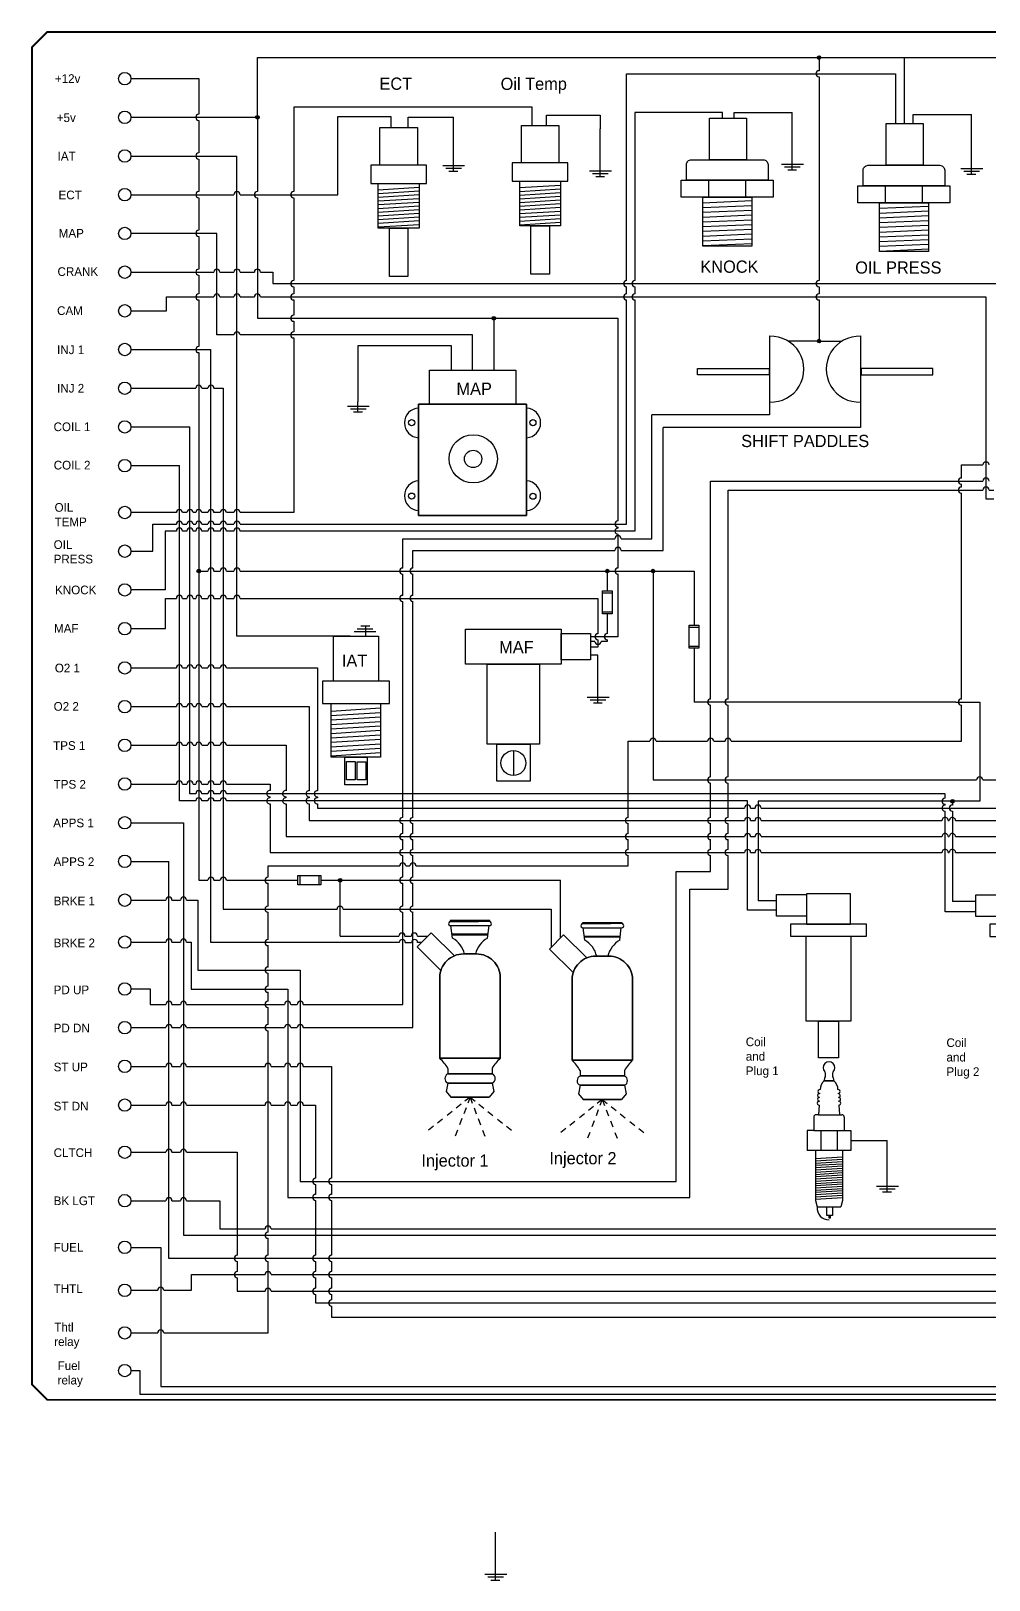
# Model space of a CAD drawing. Header units: inches. Extents: x 0 to 43.3, y -4.5 to 22.4.
# Drawn here: x 0.02 to 15.7, y -2.92 to 22.44 of the extents above; entities that cross this region are included whole.
import ezdxf
from ezdxf.enums import TextEntityAlignment as Align

# ---------------------------------------------------------------- set-up
doc = ezdxf.new("R2010")
doc.units = ezdxf.units.IN
doc.header["$MEASUREMENT"] = 0
for name, color, linetype in [('Analog', 50, 'Continuous'), ('Annotate', 50, 'Continuous'), ('Digital', 170, 'Continuous'), ('High Current', 150, 'Continuous'), ('Power 12v', 10, 'Continuous'), ('Power 5v', 20, 'Continuous'), ('SYMS', 7, 'Continuous'), ('TITLE', 7, 'Continuous'), ('WIRES', 7, 'Continuous')]:
    doc.layers.add(name, color=color, linetype=linetype)
doc.styles.add('WD', font='romans.shx')

# ---------------------------------------------------------------- blocks, each defined once
blk = doc.blocks.new('Coilonplub')
for p, q in [((0.083, 2.277), (-0.087, 2.277)), ((-0.077, 2.277), (0.092, 2.277)), ((-0.159, 1.878), (-0.167, 1.721)), ((0.164, 1.878), (0.172, 1.721)), ((-0.246, 1.684), (-0.246, 1.461)), ((-0.167, 1.721), (-0.209, 1.721)), ((-0.167, 1.721), (0.172, 1.721)), ((0.172, 1.721), (0.215, 1.721)), ((0.252, 1.684), (0.252, 1.461)), ((-0.246, 1.461), (-0.353, 1.461)), ((-0.353, 1.461), (-0.353, 1.136)), ((-0.246, 1.461), (0.252, 1.461)), ((-0.133, 1.461), (-0.133, 1.136)), ((0.139, 1.461), (0.139, 1.136)), ((0.252, 1.461), (0.358, 1.461)), ((0.358, 1.461), (0.358, 1.136)), ((0.358, 1.136), (-0.353, 1.136)), ((-0.221, 1.136), (-0.221, 0.317)), ((-0.221, 1.003), (0.226, 1.03)), ((0.226, 1.136), (0.226, 0.317)), ((-0.221, 0.966), (0.226, 0.994)), ((-0.221, 0.929), (0.226, 0.957)), ((-0.221, 0.893), (0.226, 0.92)), ((-0.221, 0.856), (0.226, 0.883)), ((-0.221, 0.819), (0.226, 0.846)), ((-0.221, 0.782), (0.226, 0.809)), ((-0.221, 0.745), (0.226, 0.773)), ((-0.221, 0.708), (0.226, 0.736)), ((-0.221, 0.672), (0.226, 0.699)), ((-0.221, 0.635), (0.226, 0.662)), ((-0.221, 0.598), (0.226, 0.625)), ((-0.221, 0.561), (0.226, 0.588)), ((-0.221, 0.524), (0.226, 0.552)), ((-0.221, 0.487), (0.226, 0.515)), ((-0.221, 0.451), (0.226, 0.478)), ((-0.221, 0.414), (0.226, 0.441)), ((-0.221, 0.377), (0.226, 0.404)), ((-0.221, 0.34), (0.226, 0.367)), ((-0.221, 0.317), (-0.191, 0.212)), ((0.226, 0.317), (0.196, 0.212)), ((-0.191, 0.212), (0.196, 0.212)), ((-0.034, 0.071), (-0.034, 0.212)), ((0.059, 0.071), (-0.034, 0.071)), ((-0.001, 0.071), (-0.001, 0.034)), ((-0.001, 0.034), (0.025, 0.034)), ((0.025, 0.034), (0.025, 0.071)), ((0.059, 0.212), (0.059, 0.071))]:
    blk.add_line(p, q)
for points in [[(-0.855, 4.973), (-0.855, 5.328), (-0.365, 5.328), (-0.365, 4.973)], [(-0.365, 4.844), (0.356, 4.844), (0.356, 5.339), (-0.365, 5.339)], [(-0.626, 4.645), (0.616, 4.645), (0.616, 4.844), (-0.626, 4.844)], [(0.359, 4.645), (0.359, 3.254), (-0.369, 3.254), (-0.369, 4.645)], [(0.161, 3.254), (0.161, 2.655), (-0.171, 2.655), (-0.171, 3.254)]]:
    blk.add_lwpolyline(points, close=True)
for centre, radius, start, end in [((0.003, 2.491), 0.0968, 315.4572, 224.5431), ((0.003, 2.491), 0.0968, 315.4576, 224.5424), ((0.034, 2.275), 0.111, 151.2071, 179.0937), ((-0.156, 2.373), 0.103, 334.1316, 28.9835), ((0.162, 2.373), 0.103, 151.0165, 205.8684), ((-0.028, 2.275), 0.111, 0.9063, 28.7929), ((-0.151, 2.037), 0.0319, 84.665, 268.5875), ((-0.147, 2.101), 0.0319, 84.665, 268.5875), ((0.054, 2.129), 0.198, 131.5526, 178.85), ((-0.048, 2.129), 0.198, 1.15, 48.4474), ((0.152, 2.101), 0.0319, 271.4125, 95.335), ((0.156, 2.037), 0.0319, 271.4125, 95.335), ((-0.158, 1.91), 0.0319, 84.665, 268.5875), ((-0.154, 1.974), 0.0319, 84.665, 268.5875), ((0.16, 1.974), 0.0319, 271.4125, 95.335), ((0.164, 1.91), 0.0319, 271.4125, 95.335), ((-0.209, 1.684), 0.0368, 90, 180), ((0.215, 1.684), 0.0368, 0, 90), ((0, 0.192), 0.192, 173.9546, 271.0666)]:
    blk.add_arc(centre, radius, start, end)
blk = doc.blocks.new('injector')
for p, q in [((1.365, 0.004), (0.718, 0.004)), ((0.407, -0.195), (0.177, -0.428)), ((0.789, -0.571), (0.407, -0.195)), ((0.723, -0.011), (1.183, -0.011)), ((0.756, -0.282), (0.73, -0.079)), ((0.73, -0.079), (1.353, -0.079)), ((0.747, -0.215), (1.336, -0.215)), ((0.749, -0.228), (1.334, -0.228)), ((1.36, -0.011), (0.9, -0.011)), ((1.328, -0.282), (1.353, -0.079)), ((0.177, -0.428), (0.566, -0.811)), ((0.679, -2.416), (0.679, -2.505)), ((0.679, -2.416), (0.679, -2.505)), ((0.679, -2.416), (0.679, -2.505)), ((0.679, -2.416), (0.679, -2.505)), ((0.679, -2.505), (1.404, -2.505)), ((1.404, -2.505), (0.679, -2.505)), ((1.404, -2.416), (1.404, -2.505)), ((1.404, -2.416), (1.404, -2.505)), ((1.404, -2.416), (1.404, -2.505)), ((1.404, -2.416), (1.404, -2.505)), ((0.679, -2.658), (0.653, -2.797)), ((0.679, -2.658), (0.653, -2.797)), ((0.679, -2.658), (0.653, -2.797)), ((0.679, -2.658), (0.653, -2.797)), ((0.679, -2.658), (1.404, -2.658)), ((1.404, -2.658), (0.679, -2.658)), ((1.404, -2.658), (1.43, -2.797)), ((1.404, -2.658), (1.43, -2.797)), ((1.404, -2.658), (1.43, -2.797)), ((1.404, -2.658), (1.43, -2.797)), ((0.653, -2.797), (0.727, -2.889)), ((0.653, -2.797), (0.727, -2.889)), ((0.653, -2.797), (0.727, -2.889)), ((0.653, -2.797), (0.727, -2.889)), ((1.356, -2.889), (0.727, -2.889)), ((0.727, -2.889), (1.356, -2.889)), ((0.727, -2.889), (1.356, -2.889)), ((1.356, -2.889), (0.727, -2.889)), ((0.727, -2.889), (1.356, -2.889)), ((1.356, -2.889), (0.727, -2.889)), ((1.356, -2.889), (0.727, -2.889)), ((0.727, -2.889), (1.356, -2.889)), ((0.898, -3.003), (0.816, -3.068)), ((1.042, -2.889), (0.959, -2.954)), ((1.042, -2.889), (0.959, -2.954)), ((1.042, -2.889), (1.004, -2.987)), ((1.042, -2.889), (1.004, -2.987)), ((1.042, -2.889), (1.124, -2.954)), ((1.042, -2.889), (1.124, -2.954)), ((1.042, -2.889), (1.079, -2.987)), ((1.042, -2.889), (1.079, -2.987)), ((1.185, -3.003), (1.267, -3.068)), ((1.43, -2.797), (1.356, -2.889)), ((1.43, -2.797), (1.356, -2.889)), ((1.43, -2.797), (1.356, -2.889)), ((1.43, -2.797), (1.356, -2.889)), ((0.59, -3.248), (0.508, -3.314)), ((0.748, -3.123), (0.666, -3.188)), ((0.908, -3.239), (0.871, -3.338)), ((0.976, -3.06), (0.939, -3.158)), ((1.107, -3.06), (1.144, -3.158)), ((1.175, -3.239), (1.213, -3.338)), ((1.335, -3.123), (1.417, -3.188)), ((1.493, -3.248), (1.575, -3.314)), ((0.445, -3.364), (0.362, -3.43)), ((0.836, -3.428), (0.799, -3.526)), ((1.247, -3.428), (1.284, -3.526)), ((1.638, -3.364), (1.721, -3.43))]:
    blk.add_line(p, q)
for points in [[(0.935, -0.542), (1.148, -0.542, -0.414214), (1.536, -0.93), (1.536, -2.249), (0.547, -2.249), (0.547, -0.93, -0.414214)], [(1.148, -0.542), (0.935, -0.542, 0.414214), (0.547, -0.93), (0.547, -2.249), (1.536, -2.249), (1.536, -0.93, 0.414214)], [(1.148, -0.542), (0.935, -0.542, 0.414214), (0.547, -0.93), (0.547, -2.249), (1.536, -2.249), (1.536, -0.93, 0.414214)], [(0.935, -0.542), (1.148, -0.542, -0.414214), (1.536, -0.93), (1.536, -2.249), (0.547, -2.249), (0.547, -0.93, -0.414214)], [(1.148, -0.542), (0.935, -0.542, 0.414214), (0.547, -0.93), (0.547, -2.249), (1.536, -2.249), (1.536, -0.93, 0.414214)], [(0.935, -0.542), (1.148, -0.542, -0.414214), (1.536, -0.93), (1.536, -2.249), (0.547, -2.249), (0.547, -0.93, -0.414214)], [(0.935, -0.542), (1.148, -0.542, -0.414214), (1.536, -0.93), (1.536, -2.249), (0.547, -2.249), (0.547, -0.93, -0.414214)], [(1.148, -0.542), (0.935, -0.542, 0.414214), (0.547, -0.93), (0.547, -2.249), (1.536, -2.249), (1.536, -0.93, 0.414214)]]:
    blk.add_lwpolyline(points, format="xyb", close=True)
for centre, radius, start, end in [((0.714, -0.011), 0.0154, 358.5346, 73.3031), ((1.369, -0.011), 0.0154, 106.6969, 181.4654), ((0.724, -0.045), 0.034, 91.0808, 280.1394), ((1.359, -0.045), 0.034, 259.8606, 88.9192), ((0.554, -0.635), 0.406, 12.9876, 60.2319), ((0.554, -0.635), 0.406, 12.9876, 60.2319), ((1.529, -0.635), 0.406, 119.7681, 167.0124), ((1.529, -0.635), 0.406, 119.7681, 167.0124), ((-0.029, -2.842), 0.827, 31.0325, 45.7966), ((-0.029, -2.842), 0.827, 31.0325, 45.7966), ((-0.029, -2.842), 0.827, 31.0325, 45.7966), ((-0.029, -2.842), 0.827, 31.0325, 45.7966), ((2.112, -2.842), 0.827, 134.2034, 148.9675), ((2.112, -2.842), 0.827, 134.2034, 148.9675), ((2.112, -2.842), 0.827, 134.2034, 148.9675), ((2.112, -2.842), 0.827, 134.2034, 148.9675), ((0.712, -2.582), 0.0828, 112.7981, 246.5598), ((0.712, -2.582), 0.0828, 112.7981, 246.5598), ((0.712, -2.582), 0.0828, 112.7981, 246.5598), ((0.712, -2.582), 0.0828, 112.7981, 246.5598), ((1.372, -2.582), 0.0828, 293.4402, 67.2019), ((1.372, -2.582), 0.0828, 293.4402, 67.2019), ((1.372, -2.582), 0.0828, 293.4402, 67.2019), ((1.372, -2.582), 0.0828, 293.4402, 67.2019)]:
    blk.add_arc(centre, radius, start, end)
blk = doc.blocks.new('paddles')
for p, q in [((1.181, 0.638), (1.181, -0.451)), ((2.673, 0.638), (2.673, -0.451))]:
    blk.add_line(p, q)
for points in [[(0, 0.102), (1.174, 0.102), (1.174, 0), (0, 0)], [(3.854, 0.102), (2.679, 0.102), (2.679, 0), (3.854, 0)]]:
    blk.add_lwpolyline(points, close=True)
for centre, start, end in [((1.205, 0.093), 267.4327, 92.5673), ((2.649, 0.093), 87.4327, 272.5673)]:
    blk.add_arc(centre, 0.539, start, end)
blk = doc.blocks.new('temp')
for p, q in [((-0.182, 1.377), (0.486, 1.419)), ((-0.182, 1.316), (0.486, 1.359)), ((-0.182, 1.256), (0.486, 1.298)), ((-0.182, 1.195), (0.486, 1.237)), ((-0.182, 1.134), (0.486, 1.176)), ((-0.182, 1.073), (0.486, 1.115)), ((-0.182, 1.012), (0.486, 1.055)), ((-0.182, 0.952), (0.486, 0.994)), ((-0.182, 0.891), (0.486, 0.933)), ((-0.182, 0.83), (0.486, 0.872)), ((-0.182, 0.769), (0.486, 0.811))]:
    blk.add_line(p, q)
for points in [[(-0.155, 2.395), (0.459, 2.395), (0.459, 1.782), (-0.155, 1.782)], [(-0.304, 1.48), (0.608, 1.48), (0.608, 1.782), (-0.304, 1.782)], [(-0.182, 1.48), (0.486, 1.48), (0.486, 0.75), (-0.182, 0.75)], [(0, 0.75), (0.304, 0.75), (0.304, -0.04), (0, -0.04)]]:
    blk.add_lwpolyline(points, close=True)
blk = doc.blocks.new('IAT')
for p, q in [((-0.22, 1.207), (0.586, 1.258)), ((-0.22, 1.134), (0.586, 1.185)), ((-0.22, 1.061), (0.586, 1.112)), ((-0.22, 0.988), (0.586, 1.038)), ((-0.22, 0.914), (0.586, 0.965)), ((-0.22, 0.841), (0.586, 0.892)), ((-0.22, 0.768), (0.586, 0.819)), ((-0.22, 0.695), (0.586, 0.745)), ((-0.22, 0.621), (0.586, 0.672)), ((-0.22, 0.548), (0.586, 0.599)), ((-0.22, 0.475), (0.586, 0.526))]:
    blk.add_line(p, q)
for points in [[(-0.186, 2.434), (0.553, 2.434), (0.553, 1.695), (-0.186, 1.695)], [(-0.366, 1.331), (0.733, 1.331), (0.733, 1.695), (-0.366, 1.695)], [(-0.22, 1.331), (0.586, 1.331), (0.586, 0.452), (-0.22, 0.452)], [(0, 0.452), (0.366, 0.452), (0.366, 0), (0, 0)], [(0.029, 0.379), (0.171, 0.379), (0.171, 0.08), (0.029, 0.08)], [(0.203, 0.378), (0.345, 0.378), (0.345, 0.079), (0.203, 0.079)]]:
    blk.add_lwpolyline(points, close=True)
blk = doc.blocks.new('MAF')
blk.add_line((0.274, 0.501), (0.274, 0.093))
for points in [[(-0.509, 2.489), (1.057, 2.489), (1.057, 1.914), (-0.509, 1.914)], [(1.057, 2.416), (1.536, 2.416), (1.536, 1.987), (1.057, 1.987)], [(-0.155, 1.914), (0.703, 1.914), (0.703, 0.608), (-0.155, 0.608)], [(0, 0.608), (0.548, 0.608), (0.548, 0), (0, 0)]]:
    blk.add_lwpolyline(points, close=True)
blk.add_circle((0.274, 0.297), 0.204)
blk = doc.blocks.new('MAP')
for points in [[(0.147, 2.433), (1.562, 2.433), (1.562, 1.875), (0.147, 1.875)], [(-0.029, 1.875), (1.738, 1.875), (1.738, 0.055), (-0.029, 0.055)], [(1.738, 1.875), (-0.029, 1.875), (-0.029, 0.055), (1.738, 0.055)]]:
    blk.add_lwpolyline(points, close=True)
for centre, radius in [((-0.143, 1.574), 0.0497), ((1.843, 1.574), 0.0497), ((0.866, 0.983), 0.395), ((0.864, 0.981), 0.142), ((-0.143, 0.373), 0.0497), ((1.843, 0.369), 0.0497)]:
    blk.add_circle(centre, radius)
for centre, start, end in [((-0.016, 1.571), 93.1476, 266.8524), ((1.725, 1.571), 273.1476, 86.8524), ((-0.016, 0.378), 93.1476, 266.8524), ((1.725, 0.378), 273.1476, 86.8524)]:
    blk.add_arc(centre, 0.244, start, end)
blk = doc.blocks.new('One wire brake-knock-temp')
for p, q in [((0.094, 1.077), (0.095, 0.799)), ((0.7, 1.077), (0.7, 0.799)), ((0, 0.708), (0.8, 0.743)), ((0, 0.63), (0.8, 0.665)), ((0, 0.552), (0.8, 0.587)), ((0, 0.474), (0.8, 0.509)), ((0, 0.397), (0.8, 0.431)), ((0, 0.319), (0.8, 0.353)), ((0, 0.241), (0.8, 0.275)), ((0, 0.163), (0.8, 0.198)), ((0, 0.085), (0.8, 0.12)), ((0, 0.007), (0.8, 0.042))]:
    blk.add_line(p, q)
for points in [[(0.108, 2.095), (0.713, 2.095), (0.713, 1.411), (0.108, 1.411)], [(-0.353, 1.077), (1.153, 1.077), (1.153, 0.799), (-0.353, 0.799)], [(0, 0.799), (0.8, 0.799), (0.8, 0), (0, 0)]]:
    blk.add_lwpolyline(points, close=True)
blk.add_lwpolyline([(-0.189, 1.411), (0.989, 1.411, -0.414214), (1.067, 1.333), (1.067, 1.077), (-0.267, 1.077), (-0.267, 1.333, -0.414214)], format="xyb", close=True)
blk = doc.blocks.new('Node')
at = {"layer": 'WIRES'}
blk.add_circle((0, 0.322), 0.322, dxfattribs=at)
blk = doc.blocks.new('Ground')
at = {"layer": 'WIRES'}
for p, q in [((0, -0.164), (0, 0)), ((-0.173, -0.07), (0.185, -0.07)), ((-0.124, -0.112), (0.133, -0.112)), ((-0.073, -0.164), (0.073, -0.164))]:
    blk.add_line(p, q, dxfattribs=at)
blk = doc.blocks.new('WDDOT')
for radius in [0.03, 0.0187, 0.00929]:
    blk.add_circle((0, 0), radius)
blk = doc.blocks.new('HFU0')
for p, q in [((-0.188, -0.078), (-0.188, 0.078)), ((-0.188, 0.078), (0.188, 0.078)), ((-0.156, 0.078), (-0.156, -0.078)), ((0.156, 0.078), (0.156, -0.078)), ((0.188, 0.078), (0.188, -0.078)), ((0.188, -0.078), (-0.188, -0.078))]:
    blk.add_line(p, q)
at = {"style": 'WD', "width": 0.7}
for tag, p in [('INST', (0, 0.257)), ('LOC', (0, 0.172)), ('DESC1', (0.007, -0.2)), ('DESC2', (0.007, -0.294)), ('DESC3', (0.007, -0.379))]:
    blk.add_attdef(tag, text='', height=0.0625, dxfattribs=at).set_placement(p, align=Align.CENTER)
at = {"style": 'WD', "flags": 1}
for tag, p in [('X4TERM01', (-0.188, 0)), ('X1TERM02', (0.188, 0))]:
    blk.add_attdef(tag, p, '', height=0.01, dxfattribs=at)
at = {"style": 'WD', "width": 0.7}
blk.add_attdef('RATING1', text='', height=0.0938, dxfattribs=at).set_placement((0, 0), align=Align.MIDDLE_CENTER)
at = {"linetype": 'Continuous', "style": 'WD', "flags": 9}
for tag, p in [('ASSYCODE', (0.156, 0.118)), ('MFG', (0.156, 0.083)), ('CAT', (0.156, 0.102))]:
    blk.add_attdef(tag, text='', height=0.01, dxfattribs=at).set_placement(p, align=Align.CENTER)
at = {"linetype": 'Continuous', "style": 'WD', "flags": 8}
blk.add_attdef('TERM01', text='', height=0.0625, dxfattribs=at).set_placement((-0.25, -0.016), align=Align.TOP_RIGHT)
blk.add_attdef('TERM02', text='', height=0.0625, dxfattribs=at).set_placement((0.25, -0.016), align=Align.TOP_LEFT)
blk = doc.blocks.new('VFU0')
for p, q in [((-0.078, -0.188), (-0.078, 0.188)), ((-0.078, 0.188), (0.078, 0.188)), ((-0.078, 0.156), (0.078, 0.156)), ((0.078, 0.188), (0.078, -0.188)), ((-0.078, -0.156), (0.078, -0.156)), ((0.078, -0.188), (-0.078, -0.188))]:
    blk.add_line(p, q)
at = {"linetype": 'Continuous', "style": 'WD'}
for tag, height, flags, p in [('TERM01', 0.0625, 8, (-0.055, 0.207)), ('ASSYCODE', 0.01, 9, (-0.078, -0.105)), ('MFG', 0.01, 9, (-0.08, -0.088)), ('CAT', 0.01, 9, (-0.08, -0.073))]:
    blk.add_attdef(tag, text='', height=height, dxfattribs=dict(at, flags=flags)).set_placement(p, align=Align.RIGHT)
at = {"style": 'WD', "width": 0.7}
blk.add_attdef('RATING1', text='', height=0.0938, rotation=90, dxfattribs=at).set_placement((0, 0), align=Align.MIDDLE_CENTER)
at = {"color": 7, "style": 'WD', "flags": 1}
for tag, p in [('X2TERM01', (0, 0.188)), ('X8TERM02', (0, -0.188))]:
    blk.add_attdef(tag, p, '', height=0.01, dxfattribs=at)
at = {"style": 'WD', "width": 0.7}
for tag, p in [('INST', (0.185, 0.163)), ('LOC', (0.185, 0.078)), ('DESC1', (0.18, -0.103)), ('DESC2', (0.18, -0.197)), ('DESC3', (0.18, -0.281))]:
    blk.add_attdef(tag, p, '', height=0.0625, dxfattribs=at)
at = {"linetype": 'Continuous', "style": 'WD', "flags": 8}
blk.add_attdef('TERM02', text='', height=0.0625, dxfattribs=at).set_placement((-0.041, -0.213), align=Align.TOP_RIGHT)
at = {"style": 'WD', "flags": 9}
blk.add_attdef('FAMILY', text='', height=0.01, dxfattribs=at).set_placement((-0.08, -0.036), align=Align.RIGHT)

msp = doc.modelspace()

# ---------------------------------------------------------------- linework, layer by layer
at = {"layer": 'Analog'}
for p, q in [((9.769, 18.356), (9.769, 21.742)), ((9.769, 21.742), (14.172, 21.742)), ((14.172, 21.742), (14.172, 20.926)), ((8.224, 21.197), (4.319, 21.197)), ((4.319, 21.197), (4.319, 19.812)), ((8.224, 20.896), (8.224, 21.197)), ((11.339, 21.108), (9.906, 21.108)), ((9.906, 21.108), (9.906, 18.356)), ((11.339, 21.017), (11.339, 21.108)), ((5.041, 19.762), (5.041, 21.041)), ((5.041, 21.041), (5.907, 21.041)), ((5.907, 21.041), (5.907, 20.86)), ((1.653, 20.395), (3.389, 20.395)), ((3.389, 12.535), (3.389, 20.395)), ((1.653, 19.762), (3.339, 19.762)), ((3.439, 19.762), (5.041, 19.762)), ((4.319, 19.712), (4.319, 18.356)), ((3.059, 19.129), (1.653, 19.129)), ((3.059, 17.467), (3.059, 19.129)), ((4.319, 18.256), (4.319, 18.138)), ((4.319, 18.038), (4.319, 17.789)), ((9.769, 18.138), (9.769, 18.256)), ((9.769, 14.365), (9.769, 18.038)), ((9.906, 18.256), (9.906, 18.138)), ((9.906, 18.038), (9.906, 14.254)), ((4.319, 17.689), (4.319, 17.517)), ((3.339, 17.467), (3.059, 17.467)), ((7.247, 17.467), (3.439, 17.467)), ((4.319, 17.417), (4.319, 14.558)), ((7.247, 16.887), (7.247, 17.467)), ((11.145, 11.505), (11.145, 15.073)), ((11.145, 15.073), (15.603, 15.073)), ((11.431, 11.505), (11.431, 14.925)), ((11.431, 14.925), (15.603, 14.925)), ((15.703, 14.925), (15.783, 14.925)), ((2.397, 14.558), (1.653, 14.558)), ((2.569, 14.558), (2.497, 14.558)), ((2.714, 14.558), (2.669, 14.558)), ((2.912, 14.558), (2.814, 14.558)), ((3.115, 14.558), (3.012, 14.558)), ((3.339, 14.558), (3.215, 14.558)), ((4.319, 14.558), (3.439, 14.558)), ((2.013, 13.924), (2.013, 14.365)), ((2.013, 14.365), (2.397, 14.365)), ((2.397, 14.254), (2.215, 14.254)), ((2.215, 14.254), (2.215, 13.292)), ((2.497, 14.365), (2.569, 14.365)), ((2.569, 14.254), (2.497, 14.254)), ((2.669, 14.365), (2.714, 14.365)), ((2.714, 14.254), (2.669, 14.254)), ((2.814, 14.365), (2.912, 14.365)), ((2.912, 14.254), (2.814, 14.254)), ((3.012, 14.365), (3.115, 14.365)), ((3.115, 14.254), (3.012, 14.254)), ((3.215, 14.365), (3.339, 14.365)), ((3.339, 14.254), (3.215, 14.254)), ((3.439, 14.365), (9.769, 14.365)), ((9.906, 14.254), (3.439, 14.254)), ((1.653, 13.924), (2.013, 13.924)), ((2.215, 13.292), (1.653, 13.292)), ((2.216, 12.657), (2.216, 13.151)), ((2.216, 13.151), (2.397, 13.151)), ((2.497, 13.151), (2.569, 13.151)), ((2.669, 13.151), (2.714, 13.151)), ((2.814, 13.151), (2.912, 13.151)), ((3.012, 13.151), (3.115, 13.151)), ((3.215, 13.151), (3.339, 13.151)), ((3.439, 13.151), (9.3, 13.151)), ((9.3, 13.151), (9.3, 12.574)), ((1.653, 12.657), (2.216, 12.657)), ((9.3, 12.474), (9.3, 12.353)), ((9.3, 12.353), (9.177, 12.353)), ((1.653, 12.014), (2.397, 12.014)), ((2.497, 12.014), (2.569, 12.014)), ((2.669, 12.014), (2.714, 12.014)), ((2.814, 12.014), (2.912, 12.014)), ((3.012, 12.014), (3.115, 12.014)), ((3.215, 12.014), (4.705, 12.014)), ((4.705, 12.014), (4.705, 10.004)), ((1.653, 11.38), (2.397, 11.38)), ((2.497, 11.38), (2.569, 11.38)), ((2.669, 11.38), (2.714, 11.38)), ((2.814, 11.38), (2.912, 11.38)), ((3.012, 11.38), (3.115, 11.38)), ((3.215, 11.38), (4.57, 11.38)), ((4.57, 11.38), (4.57, 10.004)), ((11.145, 10.229), (11.145, 11.405)), ((11.431, 10.229), (11.431, 11.405)), ((1.653, 10.747), (2.397, 10.747)), ((2.497, 10.747), (2.569, 10.747)), ((2.669, 10.747), (2.714, 10.747)), ((2.814, 10.747), (2.912, 10.747)), ((3.012, 10.747), (3.115, 10.747)), ((3.215, 10.747), (4.193, 10.747)), ((4.193, 10.747), (4.193, 10.004)), ((1.653, 10.113), (2.397, 10.113)), ((2.497, 10.113), (2.569, 10.113)), ((2.669, 10.113), (2.714, 10.113)), ((2.814, 10.113), (2.912, 10.113)), ((3.012, 10.113), (3.115, 10.113)), ((3.215, 10.113), (3.931, 10.113)), ((3.926, 9.904), (3.926, 9.888)), ((3.931, 10.113), (3.931, 10.005)), ((4.187, 9.904), (4.187, 9.888)), ((4.57, 9.904), (4.57, 9.888)), ((4.705, 9.904), (4.705, 9.888)), ((11.145, 9.566), (11.145, 10.129)), ((11.431, 9.566), (11.431, 10.129)), ((3.931, 9.787), (3.931, 8.992)), ((4.193, 9.788), (4.193, 9.253)), ((4.57, 9.788), (4.57, 9.516)), ((4.705, 9.788), (4.705, 9.719)), ((4.705, 9.719), (11.699, 9.719)), ((11.799, 9.719), (11.872, 9.719)), ((11.972, 9.719), (19.045, 9.719)), ((1.653, 9.479), (2.513, 9.479)), ((2.513, 9.479), (2.513, 9.292)), ((4.57, 9.516), (11.699, 9.516)), ((11.145, 9.303), (11.145, 9.466)), ((11.431, 9.303), (11.431, 9.466)), ((11.799, 9.516), (11.872, 9.516)), ((11.972, 9.516), (14.933, 9.516)), ((15.153, 9.516), (18.264, 9.516)), ((2.513, 9.292), (2.513, 2.725)), ((4.193, 9.253), (11.699, 9.253)), ((11.145, 9.042), (11.145, 9.203)), ((11.431, 9.042), (11.431, 9.203)), ((11.799, 9.253), (11.872, 9.253)), ((11.972, 9.253), (14.933, 9.252)), ((15.153, 9.253), (16.011, 9.253)), ((3.931, 8.992), (11.699, 8.992)), ((11.145, 8.68), (11.145, 8.942)), ((11.431, 8.39), (11.431, 8.942)), ((11.799, 8.992), (11.872, 8.992)), ((11.972, 8.992), (14.933, 8.993)), ((15.033, 8.993), (15.053, 8.993)), ((15.153, 8.993), (16.264, 8.992)), ((1.653, 8.846), (2.274, 8.846)), ((2.274, 2.347), (2.274, 8.846)), ((10.582, 3.607), (10.582, 8.68)), ((10.582, 8.68), (11.145, 8.68)), ((10.803, 3.344), (10.803, 8.39)), ((10.803, 8.39), (11.431, 8.39)), ((1.653, 8.212), (2.224, 8.212)), ((2.324, 8.212), (2.463, 8.212)), ((2.563, 8.212), (2.746, 8.212)), ((2.746, 8.212), (2.746, 7.629)), ((2.746, 7.629), (2.746, 7.067)), ((1.653, 7.525), (2.224, 7.525)), ((2.324, 7.525), (2.463, 7.525)), ((2.563, 7.525), (2.636, 7.525)), ((2.636, 7.525), (2.636, 7.275)), ((2.636, 7.275), (2.636, 6.753)), ((2.746, 7.067), (4.424, 7.067)), ((4.424, 7.067), (4.424, 3.607)), ((2.636, 6.753), (4.219, 6.753)), ((4.219, 6.753), (4.219, 3.344)), ((4.424, 3.607), (10.582, 3.607)), ((4.219, 3.344), (10.803, 3.344)), ((2.513, 2.725), (24.767, 2.725)), ((25.136, 2.347), (2.274, 2.347))]:
    msp.add_line(p, q, dxfattribs=at)
for centre, radius, start, end in [((3.389, 19.762), 0.05, 0, 180), ((4.319, 19.762), 0.05, 90, 270), ((4.319, 18.306), 0.05, 90, 270), ((9.769, 18.306), 0.05, 90, 270), ((9.906, 18.306), 0.05, 90, 270), ((4.319, 18.088), 0.05, 90, 270), ((9.769, 18.088), 0.05, 90, 270), ((9.906, 18.088), 0.05, 90, 270), ((4.319, 17.739), 0.05, 90, 270), ((3.389, 17.467), 0.05, 0, 180), ((4.319, 17.467), 0.05, 90, 270), ((15.653, 15.073), 0.05, 0, 180), ((15.653, 14.925), 0.05, 0, 180), ((2.447, 14.558), 0.05, 0, 180), ((2.619, 14.558), 0.05, 0, 180), ((2.764, 14.558), 0.05, 0, 180), ((2.962, 14.558), 0.05, 0, 180), ((3.165, 14.558), 0.05, 0, 180), ((3.389, 14.558), 0.05, 0, 180), ((2.447, 14.365), 0.05, 0, 180), ((2.447, 14.254), 0.05, 0, 180), ((2.619, 14.365), 0.05, 0, 180), ((2.619, 14.254), 0.05, 0, 180), ((2.764, 14.365), 0.05, 0, 180), ((2.764, 14.254), 0.05, 0, 180), ((2.962, 14.365), 0.05, 0, 180), ((2.962, 14.254), 0.05, 0, 180), ((3.165, 14.365), 0.05, 0, 180), ((3.165, 14.254), 0.05, 0, 180), ((3.389, 14.365), 0.05, 0, 180), ((3.389, 14.254), 0.05, 0, 180), ((2.447, 13.151), 0.05, 0, 180), ((2.619, 13.151), 0.05, 0, 180), ((2.764, 13.151), 0.05, 0, 180), ((2.962, 13.151), 0.05, 0, 180), ((3.165, 13.151), 0.05, 0, 180), ((3.389, 13.151), 0.05, 0, 180), ((9.301, 12.524), 0.05, 91.1475, 268.828), ((2.447, 12.014), 0.05, 0, 180), ((2.619, 12.014), 0.05, 0, 180), ((2.764, 12.014), 0.05, 0, 180), ((2.962, 12.014), 0.05, 0, 180), ((3.165, 12.014), 0.05, 0, 180), ((2.447, 11.38), 0.05, 0, 180), ((2.619, 11.38), 0.05, 0, 180), ((2.764, 11.38), 0.05, 0, 180), ((2.962, 11.38), 0.05, 0, 180), ((3.165, 11.38), 0.05, 0, 180), ((11.145, 11.455), 0.05, 90, 270), ((11.431, 11.455), 0.05, 90, 270), ((2.447, 10.747), 0.05, 0, 180), ((2.619, 10.747), 0.05, 0, 180), ((2.764, 10.747), 0.05, 0, 180), ((2.962, 10.747), 0.05, 0, 180), ((3.165, 10.747), 0.05, 0, 180), ((2.447, 10.113), 0.05, 0, 180), ((2.619, 10.113), 0.05, 0, 180), ((2.764, 10.113), 0.05, 0, 180), ((2.962, 10.113), 0.05, 0, 180), ((3.165, 10.113), 0.05, 0, 180), ((11.145, 10.179), 0.05, 90, 270), ((11.431, 10.179), 0.05, 90, 270), ((3.926, 9.955), 0.0504, 83.6265, 270.4868), ((4.186, 9.955), 0.0505, 82.3501, 270.448), ((4.569, 9.954), 0.05, 89.056, 270.944), ((4.704, 9.954), 0.05, 89.0278, 270.9722), ((3.926, 9.838), 0.0503, 89.9501, 275.9457), ((4.187, 9.838), 0.0503, 89.9554, 277.2614), ((4.57, 9.838), 0.0501, 89.6735, 270.3265), ((4.704, 9.838), 0.05, 89.0961, 270.9039), ((11.749, 9.719), 0.05, 0, 180), ((11.922, 9.719), 0.05, 0, 180), ((11.145, 9.516), 0.05, 90, 270), ((11.431, 9.516), 0.05, 90, 270), ((11.749, 9.516), 0.05, 0, 180), ((11.922, 9.516), 0.05, 0, 180), ((15.103, 9.516), 0.05, 359.4576, 180.5424), ((11.145, 9.253), 0.05, 90, 270), ((11.431, 9.253), 0.05, 90, 270), ((11.749, 9.253), 0.05, 0, 180), ((11.922, 9.253), 0.05, 0, 180), ((15.103, 9.253), 0.05, 359.4576, 180.5424), ((11.145, 8.992), 0.05, 90, 270), ((11.431, 8.992), 0.05, 90, 270), ((11.749, 8.992), 0.05, 0, 180), ((11.922, 8.992), 0.05, 0, 180), ((14.983, 8.994), 0.0498, 358.6203, 181.3797), ((15.103, 8.993), 0.05, 359.4576, 180.5424), ((2.274, 8.212), 0.05, 0, 180), ((2.513, 8.212), 0.05, 0, 180), ((2.274, 7.525), 0.05, 0, 180), ((2.513, 7.525), 0.05, 0, 180)]:
    msp.add_arc(centre, radius, start, end, dxfattribs=at)
at = {"layer": 'Digital'}
for p, q in [((1.653, 18.494), (3.009, 18.494)), ((3.109, 18.494), (3.339, 18.494)), ((3.439, 18.494), (3.673, 18.494)), ((3.773, 18.494), (3.975, 18.494)), ((3.975, 18.494), (3.975, 18.306)), ((3.975, 18.306), (15.833, 18.306)), ((2.236, 17.861), (2.236, 18.088)), ((2.236, 18.088), (3.009, 18.088)), ((3.109, 18.088), (3.339, 18.088)), ((3.439, 18.088), (3.673, 18.088)), ((3.773, 18.088), (15.653, 18.088)), ((15.653, 18.088), (15.653, 14.785)), ((1.653, 17.861), (2.236, 17.861)), ((12.108, 16.36), (12.108, 16.158)), ((13.601, 16.36), (13.601, 15.953)), ((10.181, 14.129), (10.181, 16.16)), ((12.108, 16.158), (10.181, 16.16)), ((10.368, 13.938), (10.368, 15.953)), ((13.601, 15.953), (10.368, 15.953)), ((15.252, 15.123), (15.252, 15.339)), ((15.252, 15.339), (15.603, 15.339)), ((15.252, 14.975), (15.252, 15.023)), ((15.252, 11.505), (15.252, 14.875)), ((15.653, 14.785), (15.783, 14.785)), ((6.103, 13.649), (6.103, 14.129)), ((6.103, 14.129), (9.577, 14.129)), ((9.677, 14.129), (10.181, 14.129)), ((6.269, 13.649), (6.269, 13.938)), ((6.269, 13.938), (9.577, 13.938)), ((9.677, 13.938), (10.368, 13.938)), ((6.103, 13.201), (6.103, 13.549)), ((6.269, 13.201), (6.269, 13.549)), ((6.103, 9.566), (6.103, 13.101)), ((6.269, 9.566), (6.269, 13.101)), ((15.252, 10.814), (15.252, 11.405)), ((9.795, 9.566), (9.795, 10.814)), ((10.251, 10.814), (11.095, 10.814)), ((11.195, 10.814), (11.381, 10.814)), ((11.481, 10.814), (15.252, 10.814)), ((6.103, 9.303), (6.103, 9.466)), ((6.269, 9.303), (6.269, 9.466)), ((9.795, 9.303), (9.795, 9.466)), ((6.103, 9.042), (6.103, 9.203)), ((6.269, 9.042), (6.269, 9.203)), ((9.795, 9.042), (9.795, 9.203)), ((6.103, 8.588), (6.103, 8.942)), ((6.269, 8.588), (6.269, 8.942)), ((9.795, 8.771), (9.795, 8.942)), ((3.899, 8.588), (3.899, 8.771)), ((3.899, 8.771), (6.053, 8.771)), ((6.153, 8.771), (6.219, 8.771)), ((6.319, 8.771), (9.795, 8.771)), ((3.899, 8.114), (3.899, 8.488)), ((6.103, 8.114), (6.103, 8.488)), ((6.269, 8.114), (6.269, 8.488)), ((3.899, 7.567), (3.899, 8.014)), ((6.103, 6.505), (6.103, 8.014)), ((6.269, 6.124), (6.269, 8.014)), ((3.899, 7.117), (3.899, 7.467)), ((3.899, 6.803), (3.899, 7.017)), ((1.653, 6.757), (1.969, 6.757)), ((1.969, 6.757), (1.969, 6.505)), ((3.899, 6.555), (3.899, 6.703)), ((1.969, 6.505), (2.224, 6.505)), ((2.324, 6.505), (2.463, 6.505)), ((2.563, 6.505), (4.169, 6.505)), ((3.899, 6.174), (3.899, 6.455)), ((4.269, 6.505), (4.374, 6.505)), ((4.474, 6.505), (6.103, 6.505)), ((1.653, 6.124), (2.224, 6.124)), ((2.324, 6.124), (2.463, 6.124)), ((2.563, 6.124), (4.169, 6.124)), ((4.269, 6.124), (4.374, 6.124)), ((4.474, 6.124), (6.269, 6.124)), ((3.899, 2.775), (3.899, 6.074)), ((1.653, 5.49), (2.224, 5.49)), ((2.324, 5.49), (2.463, 5.49)), ((2.563, 5.49), (3.849, 5.49)), ((3.949, 5.49), (4.169, 5.49)), ((4.269, 5.49), (4.374, 5.49)), ((4.474, 5.49), (4.937, 5.49)), ((4.937, 5.49), (4.937, 3.657)), ((1.653, 4.856), (2.224, 4.856)), ((2.324, 4.856), (2.463, 4.856)), ((2.563, 4.856), (3.849, 4.856)), ((3.949, 4.856), (4.169, 4.856)), ((4.269, 4.856), (4.374, 4.856)), ((4.474, 4.856), (4.677, 4.856)), ((4.677, 4.856), (4.677, 3.657)), ((1.653, 4.084), (2.224, 4.084)), ((2.324, 4.084), (2.463, 4.084)), ((2.563, 4.084), (3.394, 4.084)), ((3.394, 4.084), (3.394, 2.397)), ((4.677, 3.557), (4.677, 3.394)), ((4.937, 3.557), (4.937, 3.394)), ((1.653, 3.29), (2.224, 3.29)), ((2.324, 3.29), (2.463, 3.29)), ((2.563, 3.29), (3.108, 3.29)), ((3.108, 3.29), (3.108, 2.829)), ((4.677, 3.294), (4.677, 2.397)), ((4.937, 3.294), (4.937, 2.397)), ((3.108, 2.829), (3.849, 2.829)), ((3.949, 2.829), (18.385, 2.829)), ((3.899, 2.397), (3.899, 2.675)), ((1.653, 2.527), (2.141, 2.527)), ((2.141, 2.527), (2.141, 0.249)), ((3.394, 2.297), (3.394, 2.13)), ((3.899, 1.126), (3.899, 2.297)), ((4.677, 2.297), (4.677, 2.13)), ((4.937, 2.297), (4.937, 2.13)), ((2.642, 1.824), (2.642, 2.08)), ((2.642, 2.08), (3.849, 2.08)), ((3.394, 2.03), (3.394, 1.807)), ((3.949, 2.08), (25.542, 2.08)), ((4.677, 2.03), (4.677, 1.857)), ((4.937, 2.03), (4.937, 1.857)), ((1.653, 1.824), (2.091, 1.824)), ((2.191, 1.824), (2.642, 1.824)), ((3.394, 1.807), (3.849, 1.807)), ((3.949, 1.807), (25.204, 1.807)), ((4.677, 1.757), (4.677, 1.616)), ((4.677, 1.616), (25.204, 1.616)), ((4.937, 1.757), (4.937, 1.666)), ((4.937, 1.566), (4.937, 1.384)), ((4.937, 1.384), (25.204, 1.384)), ((1.653, 1.126), (2.091, 1.126)), ((2.191, 1.126), (3.899, 1.126)), ((1.653, 0.509), (1.8, 0.509)), ((1.8, 0.509), (1.8, 0.121)), ((1.8, 0.121), (26.07, 0.121)), ((2.141, 0.249), (25.852, 0.249))]:
    msp.add_line(p, q, dxfattribs=at)
for centre, start, end in [((3.059, 18.494), 0, 180), ((3.389, 18.494), 0, 180), ((3.723, 18.494), 0, 180), ((3.059, 18.088), 0, 180), ((3.389, 18.088), 0, 180), ((3.723, 18.088), 0, 180), ((15.653, 15.339), 0, 180), ((15.252, 15.073), 90, 270), ((15.252, 14.925), 90, 270), ((9.627, 14.129), 0, 180), ((9.627, 13.938), 0, 180), ((6.103, 13.599), 90, 270), ((6.269, 13.599), 90, 270), ((6.103, 13.151), 90, 270), ((6.269, 13.151), 90, 270), ((15.252, 11.455), 90, 270), ((10.201, 10.814), 0, 180), ((11.145, 10.814), 0, 180), ((11.431, 10.814), 0, 180), ((6.103, 9.516), 90, 270), ((6.269, 9.516), 90, 270), ((9.795, 9.516), 90, 270), ((6.103, 9.253), 90, 270), ((6.269, 9.253), 90, 270), ((9.795, 9.253), 90, 270), ((6.103, 8.992), 90, 270), ((6.269, 8.992), 90, 270), ((9.795, 8.992), 90, 270), ((6.103, 8.771), 0, 180), ((6.269, 8.771), 0, 180), ((3.899, 8.538), 90, 270), ((6.103, 8.538), 90, 270), ((6.269, 8.538), 90, 270), ((3.899, 8.064), 90, 270), ((6.103, 8.064), 90, 270), ((6.269, 8.064), 90, 270), ((3.899, 7.517), 90, 270), ((3.899, 7.067), 90, 270), ((3.899, 6.753), 90, 270), ((2.274, 6.505), 0, 180), ((2.513, 6.505), 0, 180), ((3.899, 6.505), 90, 270), ((4.219, 6.505), 0, 180), ((4.424, 6.505), 0, 180), ((2.274, 6.124), 0, 180), ((2.513, 6.124), 0, 180), ((3.899, 6.124), 90, 270), ((4.219, 6.124), 0, 180), ((4.424, 6.124), 0, 180), ((2.274, 5.49), 0, 180), ((2.513, 5.49), 0, 180), ((3.899, 5.49), 0, 180), ((4.219, 5.49), 0, 180), ((4.424, 5.49), 0, 180), ((2.274, 4.856), 0, 180), ((2.513, 4.856), 0, 180), ((3.899, 4.856), 0, 180), ((4.219, 4.856), 0, 180), ((4.424, 4.856), 0, 180), ((2.274, 4.084), 0, 180), ((2.513, 4.084), 0, 180), ((4.677, 3.607), 90, 270), ((4.937, 3.607), 90, 270), ((2.274, 3.29), 0, 180), ((2.513, 3.29), 0, 180), ((4.677, 3.344), 90, 270), ((4.937, 3.344), 90, 270), ((3.899, 2.829), 0, 180), ((3.899, 2.725), 90, 270), ((3.394, 2.347), 90, 270), ((3.899, 2.347), 90, 270), ((4.677, 2.347), 90, 270), ((4.937, 2.347), 90, 270), ((3.394, 2.08), 90, 270), ((3.899, 2.08), 0, 180), ((4.677, 2.08), 90, 270), ((4.937, 2.08), 90, 270), ((2.141, 1.824), 0, 180), ((3.899, 1.807), 0, 180), ((4.677, 1.807), 90, 270), ((4.937, 1.807), 90, 270), ((4.937, 1.616), 90, 270), ((2.141, 1.126), 0, 180)]:
    msp.add_arc(centre, 0.05, start, end, dxfattribs=at)
at = {"layer": 'High Current'}
for p, q in [((1.653, 17.227), (2.962, 17.227)), ((2.962, 7.517), (2.962, 17.227)), ((1.653, 16.593), (2.714, 16.593)), ((2.814, 16.593), (2.912, 16.593)), ((3.012, 16.593), (3.165, 16.593)), ((3.165, 16.593), (3.165, 8.064)), ((1.653, 15.96), (2.619, 15.96)), ((2.619, 9.954), (2.619, 15.96)), ((1.653, 15.326), (2.447, 15.326)), ((2.447, 9.838), (2.447, 15.326)), ((2.714, 9.954), (2.619, 9.954)), ((2.912, 9.954), (2.814, 9.954)), ((3.115, 9.954), (3.012, 9.954)), ((14.984, 9.954), (3.215, 9.954)), ((14.984, 9.881), (14.984, 9.954)), ((2.714, 9.838), (2.447, 9.838)), ((2.912, 9.838), (2.814, 9.838)), ((3.115, 9.838), (3.012, 9.838)), ((11.749, 9.838), (3.215, 9.838)), ((11.749, 8.048), (11.749, 9.838)), ((14.984, 9.768), (14.984, 9.781)), ((14.984, 8.023), (14.984, 9.668)), ((3.165, 8.064), (5.027, 8.064)), ((5.127, 8.064), (8.533, 8.064)), ((8.533, 8.064), (8.533, 7.437)), ((12.225, 8.048), (11.749, 8.048)), ((15.486, 8.023), (14.984, 8.023)), ((6.044, 7.518), (2.962, 7.517)), ((6.144, 7.518), (6.247, 7.518)), ((6.413, 7.518), (6.347, 7.518))]:
    msp.add_line(p, q, dxfattribs=at)
for centre, start, end in [((2.764, 16.593), 0, 180), ((2.962, 16.593), 0, 180), ((2.764, 9.954), 0, 180), ((2.962, 9.954), 0, 180), ((3.165, 9.954), 0, 180), ((2.764, 9.838), 0, 180), ((2.962, 9.838), 0, 180), ((3.165, 9.838), 0, 180), ((14.984, 9.831), 90, 270), ((14.984, 9.718), 89.0741, 270.9259), ((5.077, 8.064), 0, 180), ((6.094, 7.518), 0, 180), ((6.297, 7.518), 0, 180)]:
    msp.add_arc(centre, 0.05, start, end, dxfattribs=at)
at = {"layer": 'Power 12v'}
for p, q in [((1.653, 21.663), (2.764, 21.663)), ((2.764, 21.663), (2.764, 21.079)), ((2.764, 20.979), (2.764, 20.445)), ((2.764, 20.345), (2.764, 19.812)), ((2.764, 19.712), (2.764, 19.179)), ((2.764, 19.079), (2.764, 18.544)), ((2.764, 18.444), (2.764, 18.138)), ((2.764, 18.038), (2.764, 17.277)), ((2.764, 17.177), (2.764, 8.538)), ((2.764, 13.599), (2.912, 13.599)), ((3.012, 13.599), (3.115, 13.599)), ((3.215, 13.599), (3.339, 13.599)), ((3.439, 13.599), (10.873, 13.599)), ((9.453, 13.599), (9.453, 13.274)), ((10.201, 13.599), (10.201, 10.179)), ((10.873, 13.599), (10.873, 12.714)), ((9.453, 12.899), (9.453, 12.575)), ((5.241, 12.535), (3.389, 12.535)), ((9.251, 12.447), (9.176, 12.447)), ((9.453, 12.447), (9.351, 12.447)), ((9.453, 12.475), (9.453, 12.447)), ((10.873, 12.339), (10.873, 11.455)), ((15.159, 11.455), (10.873, 11.455)), ((15.159, 11.455), (15.55, 11.455)), ((15.55, 11.455), (15.55, 9.831)), ((10.201, 10.179), (15.5, 10.179)), ((15.6, 10.179), (17.244, 10.179)), ((15.103, 9.831), (11.922, 9.831)), ((11.922, 9.831), (11.922, 8.199)), ((15.55, 9.831), (15.103, 9.831)), ((15.103, 9.831), (15.103, 9.769)), ((15.103, 9.669), (15.103, 8.189)), ((2.764, 8.538), (2.912, 8.538)), ((3.012, 8.538), (3.115, 8.538)), ((3.215, 8.538), (4.388, 8.538)), ((4.763, 8.538), (8.684, 8.538)), ((5.077, 7.623), (5.077, 8.538)), ((8.684, 7.591), (8.684, 8.538)), ((12.225, 8.199), (11.922, 8.199)), ((15.486, 8.189), (15.103, 8.189)), ((5.077, 7.623), (6.04, 7.623)), ((6.139, 7.623), (6.242, 7.623)), ((6.342, 7.623), (6.516, 7.623))]:
    msp.add_line(p, q, dxfattribs=at)
for centre, start, end in [((2.764, 21.029), 90, 270), ((2.764, 20.395), 90, 270), ((2.764, 19.762), 90, 270), ((2.764, 19.129), 90, 270), ((2.764, 18.494), 90, 270), ((2.764, 18.088), 90, 270), ((2.764, 17.227), 90, 270), ((2.962, 13.599), 0, 180), ((3.165, 13.599), 0, 180), ((3.389, 13.599), 0, 180), ((9.301, 12.448), 181.7826, 358.2227), ((9.453, 12.525), 90, 270), ((15.55, 10.179), 0, 180), ((15.103, 9.719), 90.0104, 269.9894), ((2.962, 8.538), 0, 180), ((3.165, 8.538), 0, 180), ((6.089, 7.623), 0, 180), ((6.292, 7.623), 0, 180)]:
    msp.add_arc(centre, 0.05, start, end, dxfattribs=at)
at = {"layer": 'Power 5v'}
for p, q in [((3.723, 21.029), (3.723, 22.007)), ((3.723, 22.007), (16.06, 22.007)), ((12.919, 22.007), (12.919, 21.792)), ((14.321, 20.926), (14.319, 22.007)), ((12.919, 21.692), (12.919, 18.356)), ((1.653, 21.029), (3.723, 21.029)), ((3.723, 21.029), (3.723, 19.812)), ((3.723, 19.712), (3.723, 17.739)), ((12.919, 18.256), (12.919, 18.138)), ((12.919, 18.038), (12.919, 17.364)), ((3.723, 17.739), (7.595, 17.739)), ((7.595, 17.739), (7.595, 16.887)), ((7.595, 17.739), (9.627, 17.739)), ((9.627, 17.739), (9.627, 14.42)), ((12.919, 17.364), (12.415, 17.364)), ((12.919, 17.364), (13.293, 17.364)), ((9.627, 14.32), (9.627, 14.303)), ((9.627, 14.203), (9.627, 13.649)), ((9.627, 13.549), (9.627, 12.525)), ((9.627, 12.525), (9.176, 12.524))]:
    msp.add_line(p, q, dxfattribs=at)
for centre in [(12.919, 21.742), (3.723, 19.762), (12.919, 18.306), (12.919, 18.088), (9.627, 14.37), (9.627, 14.253), (9.627, 13.599)]:
    msp.add_arc(centre, 0.05, 90, 270, dxfattribs=at)
at = {"layer": 'TITLE', "const_width": 0.0312}
msp.add_lwpolyline([(30.594, 0.281), (30.594, 22.177), (30.344, 22.427), (0.281, 22.427), (0.031, 22.177), (0.031, 0.281), (0.281, 0.031), (30.344, 0.031)], close=True, dxfattribs=at)
at = {"layer": 'WIRES'}
for p, q in [((8.456, 20.896), (8.456, 21.063)), ((8.456, 21.063), (9.335, 21.063)), ((9.335, 21.063), (9.336, 20.841)), ((11.53, 21.017), (11.53, 21.106)), ((11.53, 21.106), (12.48, 21.106)), ((12.48, 20.332), (12.48, 21.106)), ((14.46, 20.926), (14.46, 21.077)), ((14.46, 21.077), (15.414, 21.077)), ((15.414, 20.261), (15.414, 21.077)), ((6.191, 20.86), (6.191, 21.034)), ((6.191, 21.034), (6.932, 21.034)), ((6.932, 20.311), (6.932, 21.034)), ((9.336, 20.223), (9.336, 20.841)), ((6.9, 17.29), (5.368, 17.29)), ((5.368, 17.29), (5.369, 16.369)), ((6.9, 16.887), (6.9, 17.29)), ((9.298, 12.224), (9.176, 12.224)), ((9.298, 11.605), (9.298, 12.224)), ((9.795, 10.814), (10.151, 10.814)), ((15.033, 9.516), (15.053, 9.516)), ((15.033, 9.252), (15.053, 9.252)), ((15.103, 8.189), (15.103, 8.189)), ((13.438, 4.275), (14.034, 4.275)), ((14.034, 3.599), (14.034, 4.275)), ((7.62, -2.756), (7.62, -2.138))]:
    msp.add_line(p, q, dxfattribs=at)
for centre in [(14.983, 9.517), (14.983, 9.254)]:
    msp.add_arc(centre, 0.0498, 358.6203, 181.3797, dxfattribs=at)

# ---------------------------------------------------------------- block references
for name, p in [('temp', (5.884, 18.465)), ('temp', (8.201, 18.501)), ('One wire brake-knock-temp', (11.017, 18.922)), ('One wire brake-knock-temp', (13.91, 18.832)), ('Ground', (6.932, 20.311)), ('Ground', (12.48, 20.332)), ('Ground', (9.336, 20.223)), ('Ground', (15.414, 20.261)), ('paddles', (10.928, 16.812)), ('MAP', (6.392, 14.455)), ('Ground', (5.369, 16.369)), ('IAT', (5.153, 10.101)), ('MAF', (7.641, 10.159)), ('Ground', (9.298, 11.605)), ('Coilonplub', (13.08, 2.977)), ('Coilonplub', (16.341, 2.972)), ('injector', (6.163, 7.873)), ('injector', (8.329, 7.838)), ('Ground', (14.034, 3.599)), ('Ground', (7.62, -2.756))]:
    msp.add_blockref(name, p)
at = {"rotation": 180}
msp.add_blockref('Ground', (5.492, 12.535), dxfattribs=at)
at = {"layer": 'SYMS'}
for name, p in [('WDDOT', (12.919, 22.007)), ('WDDOT', (3.723, 21.029)), ('WDDOT', (7.595, 17.739)), ('WDDOT', (12.919, 17.364)), ('WDDOT', (2.764, 13.599)), ('WDDOT', (9.453, 13.599)), ('WDDOT', (10.201, 13.599)), ('VFU0', (9.453, 13.087)), ('VFU0', (10.873, 12.527)), ('WDDOT', (15.103, 9.831)), ('HFU0', (4.575, 8.538)), ('WDDOT', (5.077, 8.538))]:
    msp.add_blockref(name, p, dxfattribs=at)
at = {"layer": 'WIRES', "xscale": 0.3168293245698219, "yscale": 0.3168293245698219, "zscale": 0.3168293245698219}
for p in [(1.551, 21.561), (1.551, 20.927), (1.551, 20.293), (1.551, 19.66), (1.551, 19.026), (1.551, 18.392), (1.551, 17.759), (1.551, 17.125), (1.551, 16.491), (1.551, 15.858), (1.551, 15.224), (1.551, 14.456), (1.551, 13.823), (1.551, 13.189), (1.551, 12.555), (1.551, 11.912), (1.551, 11.278), (1.551, 10.645), (1.551, 10.011), (1.551, 9.377), (1.551, 8.744), (1.551, 8.11), (1.551, 7.423), (1.551, 6.655), (1.551, 6.022), (1.551, 5.388), (1.551, 4.754), (1.551, 3.982), (1.551, 3.188), (1.551, 2.425), (1.551, 1.722), (1.551, 1.024), (1.551, 0.407)]:
    msp.add_blockref('Node', p, dxfattribs=at)

# ---------------------------------------------------------------- texts
at = {"layer": 'Annotate', "attachment_point": 1}
for s, width, heights, insert, char_height in [('+12v', 1.95744, [0], (0.407, 21.734), 0.1422), ('ECT', 1.95744, [0], (5.722, 21.68), 0.2), ('Oil Temp', 1.52773, [0], (7.706, 21.678), 0.2), ('+5v', 1.95744, [0], (0.438, 21.094), 0.1422), ('IAT', 1.95744, [0], (0.452, 20.464), 0.1422), ('ECT', 1.95744, [0], (0.467, 19.829), 0.1422), ('MAP', 1.95744, [0], (0.47, 19.202), 0.1422), ('CRANK', 1.95744, [0], (0.45, 18.574), 0.1422), ('KNOCK', 1.9509, [0], (10.977, 18.684), 0.2), ('OIL PRESS', 1.82355, [0], (13.512, 18.67), 0.2), ('CAM', 1.95744, [0], (0.443, 17.935), 0.1422), ('INJ 1', 1.95744, [0], (0.443, 17.294), 0.1422), ('INJ 2', 1.95744, [0], (0.443, 16.664), 0.1422), ('MAP', 1.92083, [0], (6.983, 16.685), 0.2), ('COIL 1', 1.95744, [0], (0.386, 16.033), 0.1422), ('SHIFT PADDLES', 2.81585, [0], (11.645, 15.83), 0.2), ('COIL 2', 1.95744, [0], (0.388, 15.405), 0.1422), ('OIL\\PTEMP', 1.95744, [0], (0.402, 14.713), 0.1422), ('OIL\\PPRESS', 1.95744, [0], (0.387, 14.104), 0.1422), ('KNOCK', 1.95744, [0], (0.41, 13.362), 0.1422), ('MAF', 1.95744, [0], (0.393, 12.731), 0.1422), ('MAF', 1.39285, [0], (7.682, 12.455), 0.2), ('IAT', 1.28484, [0], (5.106, 12.232), 0.2), ('O2 1', 1.95744, [0], (0.406, 12.083), 0.1422), ('O2 2', 1.95744, [0], (0.387, 11.455), 0.1422), ('TPS 1', 1.95744, [0], (0.378, 10.814), 0.1422), ('TPS 2', 1.95744, [0], (0.387, 10.179), 0.1422), ('APPS 1', 1.95744, [0], (0.379, 9.547), 0.1422), ('APPS 2', 1.95744, [0], (0.387, 8.912), 0.1422), ('BRKE 1', 1.95744, [0], (0.387, 8.27), 0.1422), ('BRKE 2', 1.95744, [0], (0.387, 7.583), 0.1422), ('PD UP', 1.95744, [0], (0.387, 6.814), 0.1422), ('PD DN', 1.95744, [0], (0.387, 6.189), 0.1422), ('Coil\\Pand \\PPlug 1', 1.95744, [0], (11.72, 5.963), 0.1422), ('Coil\\Pand \\PPlug 2', 1.95744, [0], (15.006, 5.949), 0.1422), ('ST UP', 1.95744, [0], (0.387, 5.551), 0.1422), ('ST DN', 1.95744, [0], (0.387, 4.91), 0.1422), ('CLTCH', 1.95744, [0], (0.387, 4.148), 0.1422), ('Injector 1', 1.95908, [0], (6.409, 4.048), 0.2), ('Injector 2', 2.95816, [0.48], (8.504, 4.087), 0.2), ('BK LGT', 1.95744, [0], (0.387, 3.36), 0.1422), ('FUEL', 1.95744, [0], (0.387, 2.598), 0.1422), ('THTL', 1.95744, [0], (0.387, 1.923), 0.1422), ('Thtl\\Prelay', 1.95744, [0], (0.397, 1.291), 0.1422), ('Fuel\\Prelay', 1.95744, [0], (0.452, 0.661), 0.1422)]:
    msp.add_mtext_dynamic_manual_height_columns(s, width=width, gutter_width=1, heights=heights, dxfattribs=dict(at, insert=insert, char_height=char_height))

doc.saveas('drawing.dxf')
